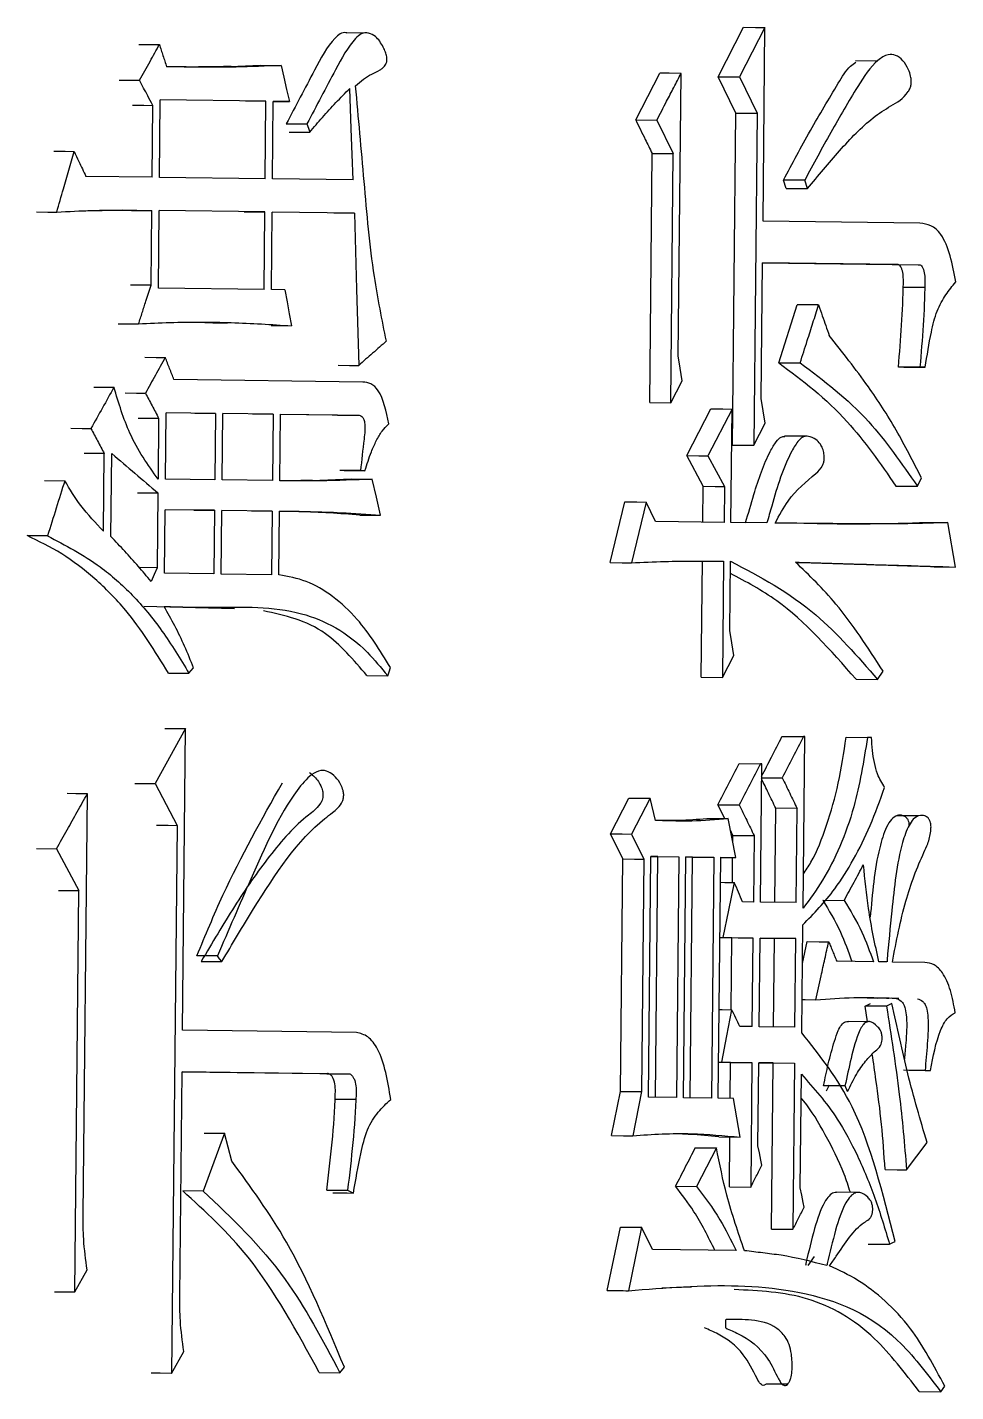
# Model space of a CAD drawing. Header units: millimetres. Extents: x 2448 to 4397, y 790 to 2168.
# Drawn here: x 3211.629 to 3214.896, y 987.79 to 992.589 of the extents above; entities that cross this region are included whole.
import ezdxf

# ---------------------------------------------------------------- set-up
doc = ezdxf.new("R2010")
doc.units = ezdxf.units.MM

msp = doc.modelspace()

# ---------------------------------------------------------------- linework, layer by layer
at = {"color": 7, "linetype": 'Continuous', "lineweight": 25}
for p, q in [((3212.8273, 992.5688), (3212.7542, 992.5694)), ((3214.0609, 992.4149), (3214.1501, 992.589)), ((3214.225, 992.5884), (3214.1356, 992.4143)), ((3214.2182, 991.9069), (3214.225, 992.5884)), ((3212.3431, 992.4515), (3212.4497, 992.4553)), ((3214.62, 992.4699), (3214.544, 992.4706)), ((3211.953, 992.4032), (3212.0244, 992.4026)), ((3213.7702, 992.2629), (3213.8555, 992.4273)), ((3213.9201, 991.4337), (3213.93, 992.4267)), ((3214.1228, 992.2875), (3214.0609, 992.4149)), ((3214.1356, 992.4143), (3214.1977, 992.2869)), ((3212.0685, 992.0613), (3212.071, 992.3144)), ((3212.0949, 992.061), (3212.0976, 992.3335)), ((3212.469, 992.3288), (3212.0976, 992.3335)), ((3212.469, 992.3288), (3212.3968, 992.3294)), ((3212.4663, 992.0562), (3212.469, 992.3288)), ((3212.4922, 992.0559), (3212.4949, 992.3285)), ((3212.552, 992.3277), (3212.4949, 992.3285)), ((3212.4949, 992.3282), (3212.552, 992.3277)), ((3213.7702, 992.2629), (3213.8446, 992.2623)), ((3213.8446, 992.2623), (3213.9026, 992.1447)), ((3214.1112, 991.1193), (3214.1228, 992.2875)), ((3214.1977, 992.2869), (3214.1861, 991.1187)), ((3212.5508, 992.2203), (3212.6234, 992.2197)), ((3213.8195, 991.2692), (3213.8282, 992.1453)), ((3213.8939, 991.2686), (3213.9026, 992.1447)), ((3212.0685, 992.0613), (3211.8358, 992.0643)), ((3212.4663, 992.0562), (3212.0949, 992.061)), ((3212.7764, 992.0522), (3212.4922, 992.0559)), ((3214.2993, 992.0223), (3214.2899, 992.0517)), ((3214.365, 992.0509), (3214.29, 992.0515)), ((3214.2993, 992.0222), (3214.3744, 992.0216)), ((3214.3744, 992.0217), (3214.365, 992.051)), ((3211.9955, 991.9451), (3211.9643, 991.9454)), ((3211.9958, 991.9451), (3212.0674, 991.9445)), ((3212.0648, 991.6816), (3212.0674, 991.9445)), ((3212.091, 991.6716), (3212.0937, 991.9441)), ((3212.4651, 991.9394), (3212.0937, 991.9441)), ((3212.3929, 991.94), (3212.4651, 991.9394)), ((3212.4624, 991.6668), (3212.4651, 991.9394)), ((3212.4884, 991.6665), (3212.4911, 991.9391)), ((3212.7804, 991.9353), (3212.4911, 991.9391)), ((3212.7077, 991.9359), (3212.7804, 991.9353)), ((3214.7705, 991.8996), (3214.2182, 991.9069)), ((3214.212, 991.2839), (3214.2168, 991.7609)), ((3214.2168, 991.7609), (3214.7643, 991.7537)), ((3214.6887, 991.7543), (3214.2168, 991.7605)), ((3214.6891, 991.7543), (3214.7648, 991.7536)), ((3212.0648, 991.6816), (3211.9932, 991.6822)), ((3212.4624, 991.6668), (3212.091, 991.6716)), ((3212.5351, 991.6659), (3212.4884, 991.6665)), ((3214.787, 991.6735), (3214.7114, 991.6742)), ((3214.2739, 991.4093), (3214.3386, 991.6129)), ((3211.9494, 991.5465), (3212.0212, 991.5459)), ((3212.2864, 991.5499), (3212.3332, 991.5483)), ((3212.4874, 991.5396), (3212.5597, 991.539)), ((3214.2739, 991.4092), (3214.3489, 991.4086)), ((3212.8104, 991.341), (3212.1457, 991.3496)), ((3214.7703, 991.3933), (3214.6946, 991.394)), ((3214.7136, 991.3937), (3214.6946, 991.394)), ((3214.7136, 991.3937), (3214.7892, 991.3931)), ((3214.7892, 991.3931), (3214.7703, 991.3933)), ((3211.8631, 991.3236), (3211.9344, 991.323)), ((3213.8939, 991.2686), (3213.934, 991.3459)), ((3213.8195, 991.2692), (3213.8939, 991.2686)), ((3212.0917, 991.2139), (3212.0896, 990.9998)), ((3212.1159, 990.9994), (3212.1182, 991.2331)), ((3212.2913, 991.2309), (3212.1182, 991.2331)), ((3212.2194, 991.2315), (3212.2913, 991.2309)), ((3212.2913, 991.2309), (3212.2889, 990.9972)), ((3212.3151, 990.9969), (3212.3174, 991.2305)), ((3212.4944, 991.2283), (3212.3174, 991.2305)), ((3212.4222, 991.2289), (3212.4944, 991.2283)), ((3212.4944, 991.2283), (3212.4921, 990.9946)), ((3212.518, 990.9943), (3212.5204, 991.2279)), ((3212.5204, 991.2279), (3212.7939, 991.2244)), ((3212.721, 991.225), (3212.5204, 991.2276)), ((3212.721, 991.225), (3212.7939, 991.2244)), ((3213.95, 991.0825), (3214.0347, 991.2469)), ((3214.1094, 991.2463), (3214.0246, 991.0818)), ((3214.1054, 990.8471), (3214.1094, 991.2463)), ((3214.1861, 991.1187), (3214.2257, 991.196)), ((3214.1112, 991.1193), (3214.1861, 991.1187)), ((3214.3698, 991.1506), (3214.2942, 991.1512)), ((3211.9004, 991.0898), (3211.8291, 991.0904)), ((3211.8977, 990.8172), (3211.9004, 991.0898)), ((3211.924, 990.7974), (3211.9268, 991.0895)), ((3214.0076, 990.9746), (3213.95, 991.0825)), ((3214.0246, 991.0818), (3214.0823, 990.974)), ((3212.8022, 991.0296), (3212.7295, 991.0302)), ((3212.8176, 991.0294), (3212.8022, 991.0296)), ((3211.6903, 990.9948), (3211.7614, 990.9942)), ((3212.2889, 990.9972), (3212.1159, 990.9994)), ((3212.4921, 990.9946), (3212.3151, 990.9969)), ((3212.6309, 990.995), (3212.77, 991.0004)), ((3214.0063, 990.8481), (3214.0076, 990.9746)), ((3214.0823, 990.974), (3214.081, 990.8474)), ((3214.6857, 990.9754), (3214.7613, 990.9747)), ((3214.7613, 990.9748), (3214.7759, 991.0038)), ((3212.0891, 990.9511), (3212.0865, 990.6882)), ((3213.6808, 990.7063), (3213.7323, 990.9198)), ((3213.8066, 990.9192), (3213.755, 990.7057)), ((3213.8404, 990.8506), (3213.8066, 990.9192)), ((3212.1126, 990.6684), (3212.1149, 990.8923)), ((3212.2879, 990.8901), (3212.1149, 990.8923)), ((3212.216, 990.8907), (3212.2879, 990.8901)), ((3212.2879, 990.8901), (3212.2857, 990.6662)), ((3212.3118, 990.6659), (3212.314, 990.8898)), ((3212.491, 990.8875), (3212.314, 990.8898)), ((3212.4188, 990.8881), (3212.491, 990.8875)), ((3212.491, 990.8875), (3212.4888, 990.6636)), ((3212.5148, 990.6633), (3212.517, 990.8872)), ((3212.7996, 990.8735), (3212.8724, 990.8729)), ((3214.081, 990.8474), (3213.8404, 990.8506)), ((3214.232, 990.8455), (3214.1054, 990.8471)), ((3214.8958, 990.6906), (3214.869, 990.8468)), ((3212.0865, 990.6882), (3212.0238, 990.6888)), ((3214.0009, 990.3029), (3214.005, 990.7118)), ((3214.0796, 990.7111), (3214.0756, 990.3023)), ((3214.1016, 990.4675), (3214.1041, 990.7108)), ((3214.8199, 990.6913), (3214.8958, 990.6906)), ((3212.2857, 990.6662), (3212.1126, 990.6684)), ((3212.4888, 990.6636), (3212.3118, 990.6659)), ((3212.3582, 990.5437), (3212.0395, 990.5523)), ((3214.0756, 990.3023), (3214.1154, 990.3796)), ((3212.1263, 990.3174), (3212.1984, 990.3168)), ((3212.8247, 990.3087), (3212.8976, 990.3081)), ((3214.0009, 990.3029), (3214.0756, 990.3023)), ((3214.5458, 990.2957), (3214.6213, 990.295)), ((3214.6213, 990.2951), (3214.6407, 990.324)), ((3212.186, 990.1223), (3212.079, 989.9289)), ((3212.1755, 989.0611), (3212.186, 990.1223)), ((3214.285, 990.0947), (3214.3601, 990.0941)), ((3214.3589, 989.4905), (3214.3649, 990.094)), ((3214.3649, 990.094), (3214.3601, 990.0941)), ((3214.5104, 990.0917), (3214.5858, 990.0911)), ((3214.6002, 990.0909), (3214.5858, 990.0911)), ((3214.1341, 989.9993), (3214.209, 989.9987)), ((3214.2138, 989.9986), (3214.209, 989.9987)), ((3214.209, 989.5119), (3214.2138, 989.9986)), ((3212.079, 989.9289), (3212.1564, 989.7819)), ((3211.8261, 988.4133), (3211.8408, 989.893)), ((3213.6812, 989.7521), (3213.7466, 989.8778)), ((3213.8209, 989.8772), (3213.7554, 989.7515)), ((3213.8399, 989.7991), (3213.8209, 989.8772)), ((3214.0835, 989.8056), (3214.0598, 989.8543)), ((3214.2599, 989.5109), (3214.2632, 989.8419)), ((3214.3382, 989.8412), (3214.2632, 989.8419)), ((3214.335, 989.5102), (3214.3382, 989.8412)), ((3214.766, 989.8154), (3214.6898, 989.816)), ((3212.1564, 989.7819), (3212.1373, 987.8543)), ((3214.123, 989.6688), (3214.0951, 989.8055)), ((3214.1122, 989.7465), (3214.1034, 989.7645)), ((3213.7247, 989.6639), (3213.6812, 989.7521)), ((3213.7554, 989.7515), (3213.799, 989.6633)), ((3214.112, 989.7228), (3214.1122, 989.7465)), ((3214.187, 989.7458), (3214.1847, 989.5122)), ((3211.6615, 989.7002), (3211.7325, 989.6997)), ((3211.7325, 989.6997), (3211.8109, 989.5526)), ((3213.8154, 988.8258), (3213.8238, 989.6727)), ((3213.8238, 989.6727), (3213.9223, 989.6714)), ((3213.8478, 989.672), (3213.8238, 989.6724)), ((3213.8394, 988.8254), (3213.8478, 989.672)), ((3213.8478, 989.672), (3213.9223, 989.6714)), ((3213.9223, 989.6714), (3213.9139, 988.8245)), ((3213.9385, 988.8241), (3213.9469, 989.6711)), ((3213.9469, 989.6711), (3214.0449, 989.6698)), ((3213.9702, 989.6704), (3213.9469, 989.6708)), ((3213.9618, 988.8238), (3213.9702, 989.6704)), ((3213.9702, 989.6704), (3214.0449, 989.6698)), ((3214.0449, 989.6698), (3214.0365, 988.8229)), ((3214.0609, 988.8225), (3214.0693, 989.6695)), ((3214.0693, 989.6695), (3214.123, 989.6688)), ((3214.0693, 989.6692), (3214.123, 989.6688)), ((3214.1106, 989.5813), (3214.1114, 989.6689)), ((3213.7166, 988.8462), (3213.7247, 989.6639)), ((3213.799, 989.6633), (3213.7909, 988.8455)), ((3211.7969, 988.141), (3211.8109, 989.5526)), ((3214.1847, 989.5122), (3214.1458, 989.5127)), ((3214.335, 989.5102), (3214.209, 989.5119)), ((3214.4282, 989.5184), (3214.5035, 989.5177)), ((3214.3546, 989.0524), (3214.3583, 989.432)), ((3214.0665, 989.3871), (3214.0763, 989.387)), ((3214.1086, 989.3863), (3214.0665, 989.3868)), ((3214.0763, 989.387), (3214.1835, 989.3856)), ((3214.1061, 989.1335), (3214.1086, 989.3863)), ((3214.1835, 989.3856), (3214.1086, 989.3863)), ((3214.1804, 989.0741), (3214.1835, 989.3856)), ((3214.2047, 989.0738), (3214.2078, 989.3853)), ((3214.2078, 989.3853), (3214.3337, 989.3837)), ((3214.2587, 989.3843), (3214.2078, 989.385)), ((3214.2556, 989.0728), (3214.2587, 989.3843)), ((3214.3337, 989.3837), (3214.2587, 989.3843)), ((3214.3306, 989.0721), (3214.3337, 989.3837)), ((3214.357, 989.2962), (3214.3741, 989.373)), ((3212.2984, 989.3225), (3212.2262, 989.3231)), ((3212.2416, 989.3034), (3212.3139, 989.3028)), ((3214.6067, 989.3022), (3214.4774, 989.3039)), ((3214.6544, 989.3015), (3214.6258, 989.3019)), ((3214.7874, 989.2998), (3214.6736, 989.3013)), ((3214.5773, 989.1464), (3214.5965, 989.1559)), ((3214.5857, 989.0914), (3214.5773, 989.1464)), ((3214.6528, 989.1458), (3214.5773, 989.1464)), ((3214.5849, 989.1755), (3214.6202, 989.1746)), ((3214.6201, 989.1749), (3214.6775, 989.1744)), ((3214.672, 989.1553), (3214.6528, 989.1458)), ((3214.5946, 989.0914), (3214.5186, 989.092)), ((3212.7877, 989.0533), (3212.1755, 989.0611)), ((3214.1804, 989.0741), (3214.1366, 989.0747)), ((3214.3306, 989.0721), (3214.2047, 989.0738)), ((3214.0622, 988.9491), (3214.0719, 988.949)), ((3214.1043, 988.9482), (3214.0622, 988.9488)), ((3214.0719, 988.949), (3214.1791, 988.9476)), ((3214.103, 988.822), (3214.1043, 988.9482)), ((3214.1043, 988.9482), (3214.1791, 988.9476)), ((3214.1791, 988.9476), (3214.1748, 988.5095)), ((3214.2005, 988.6552), (3214.2034, 988.9472)), ((3214.2034, 988.9472), (3214.3294, 988.9456)), ((3212.1662, 988.1266), (3212.174, 988.9151)), ((3212.174, 988.9151), (3212.7555, 988.9077)), ((3212.6826, 988.9083), (3212.174, 988.9148)), ((3212.6832, 988.9083), (3212.7561, 988.9077)), ((3214.2543, 988.9462), (3214.2034, 988.9469)), ((3214.2485, 988.3621), (3214.2543, 988.9462)), ((3214.2543, 988.9462), (3214.3294, 988.9456)), ((3214.3294, 988.9456), (3214.3236, 988.3615)), ((3214.3492, 988.5072), (3214.3531, 988.9063)), ((3214.7884, 988.9201), (3214.7127, 988.9207)), ((3214.7316, 988.9204), (3214.8073, 988.9198)), ((3214.7884, 988.9201), (3214.8073, 988.9198)), ((3214.5066, 988.8654), (3214.4313, 988.866)), ((3214.4515, 988.8686), (3214.4407, 988.8465)), ((3214.516, 988.8458), (3214.5067, 988.8654)), ((3212.7845, 988.8174), (3212.712, 988.818)), ((3213.6855, 988.6908), (3213.7166, 988.8462)), ((3213.7166, 988.8462), (3213.7909, 988.8455)), ((3213.7909, 988.8455), (3213.7597, 988.6902)), ((3213.9139, 988.8245), (3213.8154, 988.8258)), ((3214.0365, 988.8229), (3213.9385, 988.8241)), ((3214.1146, 988.8218), (3214.0609, 988.8225)), ((3214.1376, 988.6852), (3214.1146, 988.8218)), ((3212.3236, 988.699), (3212.2484, 988.4955)), ((3212.3487, 988.6013), (3212.3236, 988.699)), ((3214.0628, 988.6859), (3214.1376, 988.6852)), ((3214.0999, 988.5101), (3214.1017, 988.6855)), ((3214.7233, 988.5704), (3214.7953, 988.6668)), ((3214.0543, 988.6474), (3213.9844, 988.512)), ((3212.2484, 988.4954), (3212.1766, 988.496)), ((3212.7566, 988.4987), (3212.777, 988.4887)), ((3213.9098, 988.5126), (3213.9844, 988.512)), ((3214.0999, 988.5101), (3214.1748, 988.5095)), ((3214.5529, 988.491), (3214.4769, 988.4916)), ((3213.6702, 988.1458), (3213.7168, 988.3691)), ((3213.7911, 988.3685), (3213.7444, 988.1452)), ((3213.8298, 988.2901), (3213.7911, 988.3685)), ((3214.2485, 988.3621), (3214.3236, 988.3615)), ((3214.1239, 988.2862), (3213.8298, 988.2901)), ((3214.5881, 988.309), (3214.6636, 988.3083)), ((3214.3771, 988.2339), (3214.3994, 988.2653)), ((3211.7969, 988.141), (3211.8401, 988.2184)), ((3211.7257, 988.1416), (3211.7969, 988.141)), ((3213.9667, 988.158), (3213.862, 988.1537)), ((3214.0871, 988.014), (3214.0874, 988.0433)), ((3214.1306, 988.0444), (3214.1301, 988.0444)), ((3212.1373, 987.8543), (3212.18, 987.9317)), ((3212.6568, 987.8571), (3212.7296, 987.8564)), ((3212.7296, 987.8565), (3212.7452, 987.8757)), ((3214.2306, 987.818), (3214.3062, 987.8174)), ((3214.8434, 987.7899), (3214.8577, 987.8092)), ((3214.7676, 987.7906), (3214.8434, 987.7899))]:
    msp.add_line(p, q, dxfattribs=at)
at = {"color": 7, "linetype": 'Continuous', "lineweight": 25, "flags": 128}
for points in [[(3214.1501, 992.589), (3214.192, 992.5886), (3214.225, 992.5884)], [(3212.0223, 992.5289), (3212.0626, 992.5286), (3212.0942, 992.5283)], [(3212.4497, 992.4553), (3212.4903, 992.4549), (3212.5222, 992.4547)], [(3212.5222, 992.4547), (3212.532, 992.413), (3212.542, 992.3704), (3212.552, 992.3277)], [(3213.93, 992.4267), (3213.8883, 992.4271), (3213.8555, 992.4273)], [(3214.0609, 992.4149), (3214.1027, 992.4146), (3214.1356, 992.4143)], [(3212.7764, 992.0522), (3212.773, 992.142), (3212.7696, 992.2317), (3212.7641, 992.3737)], [(3211.9992, 992.315), (3212.0394, 992.3147), (3212.071, 992.3144)], [(3214.1228, 992.2875), (3214.1647, 992.2872), (3214.1977, 992.2869)], [(3212.5409, 992.2496), (3212.5682, 992.2494), (3212.5908, 992.2492), (3212.6133, 992.249)], [(3212.6133, 992.249), (3212.6184, 992.2344), (3212.6234, 992.2197)], [(3211.723, 992.153), (3211.7627, 992.1527), (3211.7941, 992.1524)], [(3213.8282, 992.1453), (3213.8698, 992.145), (3213.9026, 992.1447)], [(3211.662, 991.9396), (3211.702, 991.9393), (3211.7334, 991.939)], [(3212.7804, 991.9353), (3212.788, 991.6675), (3212.7956, 991.3996)], [(3212.5351, 991.6659), (3212.5434, 991.6232), (3212.5515, 991.5811), (3212.5597, 991.539)], [(3214.4137, 991.6122), (3214.3716, 991.6126), (3214.3386, 991.6129)], [(3212.0433, 991.4284), (3212.0833, 991.4281), (3212.1149, 991.4278)], [(3212.7229, 991.4002), (3212.7635, 991.3999), (3212.7956, 991.3996)], [(3213.934, 991.3459), (3213.9271, 991.3898), (3213.9201, 991.4337)], [(3211.9737, 991.3028), (3212.0136, 991.3024), (3212.0452, 991.3022)], [(3214.2257, 991.196), (3214.2189, 991.24), (3214.212, 991.2839)], [(3212.0202, 991.2145), (3212.0601, 991.2142), (3212.0917, 991.2139)], [(3214.0347, 991.2469), (3214.0765, 991.2465), (3214.1094, 991.2463)], [(3211.7823, 991.1786), (3211.822, 991.1783), (3211.8535, 991.178)], [(3213.95, 991.0825), (3213.9918, 991.0821), (3214.0246, 991.0818)], [(3212.7448, 991.03), (3212.7649, 991.0298), (3212.7851, 991.0296), (3212.8176, 991.0294)], [(3212.77, 991.0004), (3212.8108, 991.0001), (3212.8429, 990.9998)], [(3212.8724, 990.8729), (3212.8577, 990.9364), (3212.8429, 990.9998)], [(3214.0076, 990.9746), (3214.0494, 990.9743), (3214.0823, 990.974)], [(3212.0175, 990.9517), (3212.0575, 990.9514), (3212.0891, 990.9511)], [(3213.7323, 990.9198), (3213.7739, 990.9195), (3213.8066, 990.9192)], [(3214.7932, 990.8474), (3214.8356, 990.8471), (3214.869, 990.8468)], [(3212.0865, 990.6882), (3212.0757, 990.664), (3212.065, 990.6398)], [(3213.6808, 990.7063), (3213.7223, 990.7059), (3213.755, 990.7057)], [(3214.1154, 990.3796), (3214.1085, 990.4235), (3214.1016, 990.4675)], [(3212.1984, 990.3168), (3212.2064, 990.3265), (3212.2143, 990.3361)], [(3212.8976, 990.3081), (3212.9028, 990.3224), (3212.908, 990.3369)], [(3212.1139, 990.1229), (3212.1543, 990.1225), (3212.186, 990.1223)], [(3212.0074, 989.9295), (3212.0473, 989.9292), (3212.079, 989.9289)], [(3214.2134, 989.9496), (3214.2531, 989.9493), (3214.2861, 989.949)], [(3211.8408, 989.893), (3211.8007, 989.8933), (3211.7696, 989.8936)], [(3213.7466, 989.8778), (3213.7882, 989.8775), (3213.8209, 989.8772)], [(3214.0598, 989.8543), (3214.1017, 989.8539), (3214.1346, 989.8536)], [(3212.0847, 989.7825), (3212.1247, 989.7821), (3212.1564, 989.7819)], [(3214.0204, 989.8061), (3214.0622, 989.8057), (3214.0951, 989.8055)], [(3213.6812, 989.7521), (3213.7228, 989.7518), (3213.7554, 989.7515)], [(3214.1122, 989.7465), (3214.1541, 989.7461), (3214.187, 989.7458)], [(3213.7247, 989.6639), (3213.7664, 989.6636), (3213.799, 989.6633)], [(3214.0684, 989.5817), (3214.0844, 989.5815), (3214.1172, 989.5812)], [(3214.1172, 989.5812), (3214.0968, 989.4841), (3214.0763, 989.387)], [(3211.7397, 989.5532), (3211.7794, 989.5529), (3211.8109, 989.5526)], [(3214.3741, 989.373), (3214.4162, 989.3727), (3214.4493, 989.3724)], [(3212.3139, 989.3028), (3212.3062, 989.3126), (3212.2984, 989.3225)], [(3214.3557, 989.1689), (3214.3664, 989.1689), (3214.4039, 989.1685)], [(3214.064, 989.1339), (3214.075, 989.1338), (3214.1079, 989.1335)], [(3214.1079, 989.1335), (3214.0899, 989.0412), (3214.0719, 988.949)], [(3212.2516, 988.6996), (3212.2918, 988.6993), (3212.3236, 988.699)], [(3213.6855, 988.6908), (3213.7271, 988.6904), (3213.7597, 988.6902)], [(3213.9796, 988.648), (3214.017, 988.6477), (3214.0543, 988.6474)], [(3214.2144, 988.5869), (3214.2109, 988.6039), (3214.2057, 988.6296), (3214.2005, 988.6552)], [(3214.6476, 988.5711), (3214.69, 988.5707), (3214.7233, 988.5704)], [(3212.6839, 988.4993), (3212.7131, 988.4991), (3212.7348, 988.4989), (3212.7566, 988.4987)], [(3212.7043, 988.4893), (3212.7335, 988.4891), (3212.7553, 988.4889), (3212.777, 988.4887)], [(3214.363, 988.4389), (3214.3595, 988.4559), (3214.3543, 988.4816), (3214.3492, 988.5072)], [(3213.7168, 988.3691), (3213.7584, 988.3687), (3213.7911, 988.3685)], [(3212.1373, 987.8543), (3212.0969, 987.8547), (3212.0656, 987.8549)]]:
    msp.add_lwpolyline(points, dxfattribs=at)
at = {"color": 7, "linetype": 'Continuous', "lineweight": 25}
for points, knots in [([(3212.7539, 992.5684), (3212.7528, 992.5689), (3212.7451, 992.5722), (3212.7298, 992.5669), (3212.689, 992.5303), (3212.628, 992.4157), (3212.5736, 992.3121), (3212.5407, 992.2496)], [0, 0, 0, 0, 0.011441, 0.082409, 0.153355, 0.488949, 1, 1, 1, 1]), ([(3212.7848, 992.3832), (3212.8032, 992.3988), (3212.8309, 992.4223), (3212.8646, 992.4343), (3212.8814, 992.4464), (3212.8898, 992.4556), (3212.8943, 992.4669), (3212.8955, 992.476), (3212.8942, 992.4882), (3212.8896, 992.503), (3212.8776, 992.5289), (3212.8585, 992.557), (3212.8305, 992.5705), (3212.8053, 992.5691), (3212.7624, 992.5298), (3212.7012, 992.4164), (3212.6467, 992.3125), (3212.6133, 992.249)], [0, 0, 0, 0, 0.120566, 0.180865, 0.201768, 0.228137, 0.238133, 0.248208, 0.2593, 0.280524, 0.305685, 0.374652, 0.425134, 0.475691, 0.518986, 0.706241, 1, 1, 1, 1]), ([(3212.0244, 992.4026), (3212.0306, 992.4137), (3212.0429, 992.4359), (3212.0662, 992.4778), (3212.0833, 992.5086), (3212.0942, 992.5283)], [0, 0, 0, 0, 0.264385, 0.528769, 1, 1, 1, 1]), ([(3212.0942, 992.5283), (3212.0964, 992.5218), (3212.1006, 992.5088), (3212.107, 992.4892), (3212.1134, 992.4696), (3212.1177, 992.4566), (3212.1198, 992.4501)], [0, 0, 0, 0, 0.25, 0.5, 0.75, 1, 1, 1, 1]), ([(3212.5222, 992.4547), (3212.4695, 992.4524), (3212.3765, 992.4483), (3212.2423, 992.4481), (3212.1606, 992.4494), (3212.1198, 992.4501)], [0, 0, 0, 0, 0.394353, 0.697151, 1, 1, 1, 1]), ([(3212.3466, 992.4511), (3212.3466, 992.4511), (3212.3423, 992.451), (3212.2434, 992.4489), (3212.1827, 992.4494), (3212.1526, 992.4496), (3212.1422, 992.4497), (3212.141, 992.4497), (3212.1406, 992.4497)], [0, 0, 0, 0, 0.00684, 0.514071, 0.767022, 0.916098, 0.966157, 1, 1, 1, 1]), ([(3214.29, 992.0516), (3214.3213, 992.1102), (3214.3841, 992.2275), (3214.4629, 992.3584), (3214.5152, 992.4457), (3214.5385, 992.4621), (3214.545, 992.4666)], [0, 0, 0, 0, 0.390829, 0.781709, 0.938798, 1, 1, 1, 1]), ([(3214.3744, 992.0216), (3214.4118, 992.0665), (3214.4866, 992.1564), (3214.5844, 992.2587), (3214.6675, 992.3135), (3214.7154, 992.3381), (3214.7357, 992.3742), (3214.7395, 992.3875), (3214.7402, 992.4018), (3214.7375, 992.4204), (3214.7283, 992.4463), (3214.7107, 992.4739), (3214.6857, 992.4931), (3214.6546, 992.4944), (3214.6059, 992.4654), (3214.5398, 992.3643), (3214.4563, 992.2202), (3214.3955, 992.1074), (3214.365, 992.0509)], [0, 0, 0, 0, 0.14631, 0.292689, 0.365976, 0.439449, 0.450511, 0.458153, 0.465835, 0.475747, 0.492317, 0.521336, 0.551697, 0.580551, 0.622332, 0.717321, 0.858521, 1, 1, 1, 1]), ([(3212.071, 992.3144), (3212.0651, 992.3256), (3212.0544, 992.346), (3212.0389, 992.3754), (3212.0293, 992.3935), (3212.0244, 992.4026)], [0, 0, 0, 0, 0.381894, 0.690947, 1, 1, 1, 1]), ([(3213.8446, 992.2623), (3213.8561, 992.2845), (3213.8761, 992.3229), (3213.9046, 992.3777), (3213.9215, 992.4104), (3213.93, 992.4267)], [0, 0, 0, 0, 0.404353, 0.702176, 1, 1, 1, 1]), ([(3212.6234, 992.2197), (3212.6381, 992.2374), (3212.6683, 992.2736), (3212.7154, 992.3244), (3212.7479, 992.3573), (3212.7641, 992.3737)], [0, 0, 0, 0, 0.321922, 0.660784, 1, 1, 1, 1]), ([(3212.893, 991.4853), (3212.8778, 991.5604), (3212.8409, 991.7427), (3212.8151, 992.0471), (3212.7949, 992.2711), (3212.7848, 992.3831)], [0, 0, 0, 0, 0.259531, 0.629544, 1, 1, 1, 1]), ([(3213.7702, 992.2629), (3213.7758, 992.2516), (3213.787, 992.2289), (3213.8063, 992.1897), (3213.82, 992.1618), (3213.8282, 992.1453)], [0, 0, 0, 0, 0.289464, 0.578928, 1, 1, 1, 1]), ([(3211.7334, 991.939), (3211.7412, 991.9663), (3211.7552, 992.0155), (3211.7754, 992.0866), (3211.7879, 992.1305), (3211.7941, 992.1524)], [0, 0, 0, 0, 0.383246, 0.691623, 1, 1, 1, 1]), ([(3211.7941, 992.1524), (3211.7997, 992.1406), (3211.8094, 992.12), (3211.8233, 992.0907), (3211.8316, 992.0731), (3211.8358, 992.0643)], [0, 0, 0, 0, 0.401179, 0.700589, 1, 1, 1, 1]), ([(3211.7334, 991.939), (3211.7749, 991.9413), (3211.8515, 991.9456), (3211.9628, 991.9461), (3212.0325, 991.945), (3212.0674, 991.9445)], [0, 0, 0, 0, 0.370547, 0.685238, 1, 1, 1, 1]), ([(3211.8231, 991.9436), (3211.8546, 991.9444), (3211.9026, 991.9455), (3211.9524, 991.9455), (3211.9822, 991.9453), (3211.9808, 991.9453), (3211.9805, 991.9453)], [0, 0, 0, 0, 0.562986, 0.856055, 0.974999, 1, 1, 1, 1]), ([(3214.8963, 991.6935), (3214.8904, 991.7246), (3214.8789, 991.7858), (3214.8501, 991.8609), (3214.8095, 991.8955), (3214.7835, 991.8982), (3214.7705, 991.8996)], [0, 0, 0, 0, 0.2925701, 0.5759497, 0.7894255, 1, 1, 1, 1]), ([(3214.6946, 991.394), (3214.7028, 991.4921), (3214.7116, 991.5985), (3214.7123, 991.7145), (3214.7086, 991.7343), (3214.7032, 991.7469), (3214.6984, 991.7528), (3214.6933, 991.7552), (3214.6903, 991.7545), (3214.6887, 991.7541)], [0, 0, 0, 0, 0.768224, 0.833025, 0.895884, 0.926839, 0.956648, 0.977486, 1, 1, 1, 1]), ([(3214.7643, 991.7535), (3214.7659, 991.7539), (3214.769, 991.7546), (3214.774, 991.7522), (3214.7788, 991.7463), (3214.7842, 991.7337), (3214.7879, 991.7139), (3214.7873, 991.5979), (3214.7784, 991.4915), (3214.7703, 991.3933)], [0, 0, 0, 0, 0.022542, 0.043406, 0.07324, 0.104209, 0.167072, 0.231865, 1, 1, 1, 1]), ([(3214.7892, 991.3931), (3214.7956, 991.4346), (3214.806, 991.5026), (3214.8284, 991.5927), (3214.8608, 991.6491), (3214.8845, 991.6788), (3214.8963, 991.6935)], [0, 0, 0, 0, 0.349144, 0.571755, 0.787718, 1, 1, 1, 1]), ([(3212.0212, 991.5459), (3212.0255, 991.5592), (3212.034, 991.5857), (3212.0485, 991.631), (3212.0588, 991.663), (3212.0648, 991.6816)], [0, 0, 0, 0, 0.293659, 0.587317, 1, 1, 1, 1]), ([(3214.349, 991.4086), (3214.3573, 991.4347), (3214.3722, 991.4817), (3214.3938, 991.5496), (3214.4071, 991.5914), (3214.4137, 991.6122)], [0, 0, 0, 0, 0.384604, 0.692302, 1, 1, 1, 1]), ([(3214.4137, 991.6122), (3214.4181, 991.5996), (3214.4266, 991.5754), (3214.439, 991.5395), (3214.4471, 991.5163), (3214.4512, 991.5046)], [0, 0, 0, 0, 0.351678, 0.67584, 1, 1, 1, 1]), ([(3212.0212, 991.5459), (3212.0581, 991.5476), (3212.167, 991.5529), (3212.347, 991.5524), (3212.4888, 991.5434), (3212.5597, 991.539)], [0, 0, 0, 0, 0.203878, 0.601711, 1, 1, 1, 1]), ([(3212.2537, 991.5504), (3212.2642, 991.5503), (3212.277, 991.5502), (3212.285, 991.5499), (3212.2864, 991.5499)], [0, 0, 0, 0, 0.8157104, 1, 1, 1, 1]), ([(3214.7759, 991.0038), (3214.7467, 991.061), (3214.6885, 991.1755), (3214.5796, 991.3426), (3214.4977, 991.446), (3214.4512, 991.5046)], [0, 0, 0, 0, 0.3018095, 0.6037185, 1, 1, 1, 1]), ([(3212.8934, 991.4856), (3212.8772, 991.4713), (3212.8446, 991.4426), (3212.8119, 991.414), (3212.7956, 991.3996)], [0, 0, 0, 0, 0.5, 1, 1, 1, 1]), ([(3212.1149, 991.4278), (3212.1033, 991.4069), (3212.0801, 991.365), (3212.0568, 991.3231), (3212.0452, 991.3022)], [0, 0, 0, 0, 0.500001, 1, 1, 1, 1]), ([(3212.1457, 991.3496), (3212.1405, 991.3626), (3212.1303, 991.3887), (3212.12, 991.4148), (3212.1149, 991.4278)], [0, 0, 0, 0, 0.5000033, 1, 1, 1, 1]), ([(3214.2739, 991.4092), (3214.3567, 991.347), (3214.5055, 991.2351), (3214.6303, 991.0552), (3214.6857, 990.9754)], [0, 0, 0, 0, 0.5560621, 1, 1, 1, 1]), ([(3214.349, 991.4086), (3214.4318, 991.3464), (3214.5809, 991.2345), (3214.7059, 991.0546), (3214.7613, 990.9747)], [0, 0, 0, 0, 0.556115, 1, 1, 1, 1]), ([(3211.9344, 991.323), (3211.921, 991.2989), (3211.894, 991.2505), (3211.867, 991.2022), (3211.8535, 991.178)], [0, 0, 0, 0, 0.499872, 1, 1, 1, 1]), ([(3212.0896, 990.9998), (3212.0538, 991.0502), (3211.9891, 991.1412), (3211.9513, 991.267), (3211.9344, 991.323)], [0, 0, 0, 0, 0.554459, 1, 1, 1, 1]), ([(3212.0452, 991.3022), (3212.053, 991.2875), (3212.0685, 991.2581), (3212.084, 991.2286), (3212.0917, 991.2139)], [0, 0, 0, 0, 0.500001, 1, 1, 1, 1]), ([(3212.9012, 991.1938), (3212.8924, 991.2379), (3212.8804, 991.2983), (3212.8394, 991.3386), (3212.82, 991.3402), (3212.8104, 991.341)], [0, 0, 0, 0, 0.575751, 0.789516, 1, 1, 1, 1]), ([(3212.7939, 991.2244), (3212.7983, 991.2241), (3212.8055, 991.2236), (3212.8132, 991.2123), (3212.8202, 991.1854), (3212.8115, 991.1215), (3212.8059, 991.0661), (3212.8022, 991.0296)], [0, 0, 0, 0, 0.099533, 0.160951, 0.225489, 0.489971, 1, 1, 1, 1]), ([(3211.8535, 991.178), (3211.8613, 991.1633), (3211.877, 991.1339), (3211.8926, 991.1045), (3211.9004, 991.0898)], [0, 0, 0, 0, 0.500001, 1, 1, 1, 1]), ([(3212.8176, 991.0294), (3212.8247, 991.0519), (3212.8364, 991.0889), (3212.857, 991.1352), (3212.877, 991.1699), (3212.8932, 991.1859), (3212.9012, 991.1938)], [0, 0, 0, 0, 0.346842, 0.568443, 0.786513, 1, 1, 1, 1]), ([(3214.1571, 990.8461), (3214.1665, 990.8793), (3214.1915, 990.967), (3214.2254, 991.0679), (3214.262, 991.1295), (3214.2798, 991.1484), (3214.2904, 991.1496), (3214.2944, 991.1501)], [0, 0, 0, 0, 0.2773853, 0.7321452, 0.8580186, 0.9468863, 1, 1, 1, 1]), ([(3214.2611, 990.8451), (3214.2757, 990.8723), (3214.3165, 990.9483), (3214.3788, 990.9966), (3214.4235, 991.0373), (3214.4322, 991.0585), (3214.4341, 991.0729), (3214.433, 991.09), (3214.4284, 991.1082), (3214.4188, 991.1267), (3214.4015, 991.1418), (3214.3813, 991.1514), (3214.3603, 991.1504), (3214.3394, 991.1329), (3214.2951, 991.0596), (3214.2622, 990.9538), (3214.2375, 990.8653), (3214.232, 990.8455)], [0, 0, 0, 0, 0.11797, 0.329969, 0.38281, 0.396985, 0.411264, 0.428315, 0.450653, 0.473198, 0.507718, 0.559422, 0.592518, 0.625614, 0.688035, 0.930111, 1, 1, 1, 1]), ([(3211.9268, 991.0895), (3211.954, 991.0664), (3212.0082, 991.0203), (3212.0621, 990.9742), (3212.0891, 990.9511)], [0, 0, 0, 0, 0.5, 1, 1, 1, 1]), ([(3211.7613, 990.9942), (3211.7513, 990.9619), (3211.7311, 990.8972), (3211.7109, 990.8326), (3211.7008, 990.8003)], [0, 0, 0, 0, 0.500056, 1, 1, 1, 1]), ([(3211.8977, 990.8172), (3211.8701, 990.8455), (3211.8207, 990.8963), (3211.7796, 990.9642), (3211.7614, 990.9942)], [0, 0, 0, 0, 0.5574771, 1, 1, 1, 1]), ([(3212.8429, 990.9998), (3212.7824, 990.997), (3212.6981, 990.9931), (3212.5896, 990.9935), (3212.5419, 990.994), (3212.518, 990.9943)], [0, 0, 0, 0, 0.56163, 0.78081, 1, 1, 1, 1]), ([(3212.6325, 990.995), (3212.6115, 990.9946), (3212.5804, 990.9941), (3212.5383, 990.9942), (3212.5226, 990.9943), (3212.518, 990.9943)], [0, 0, 0, 0, 0.594341, 0.883243, 1, 1, 1, 1]), ([(3212.517, 990.8872), (3212.5532, 990.8868), (3212.6256, 990.8859), (3212.7442, 990.882), (3212.8262, 990.8762), (3212.8724, 990.8729)], [0, 0, 0, 0, 0.303917, 0.607842, 1, 1, 1, 1]), ([(3212.7994, 990.8735), (3212.764, 990.8761), (3212.6931, 990.8813), (3212.5989, 990.8854), (3212.54, 990.8862), (3212.517, 990.8865)], [0, 0, 0, 0, 0.378252, 0.75652, 1, 1, 1, 1]), ([(3214.869, 990.8468), (3214.8007, 990.8447), (3214.6663, 990.8407), (3214.4637, 990.8433), (3214.3286, 990.8445), (3214.2611, 990.8451)], [0, 0, 0, 0, 0.340363, 0.670173, 1, 1, 1, 1]), ([(3214.4093, 990.8437), (3214.4713, 990.843), (3214.6001, 990.8415), (3214.7272, 990.8454), (3214.7932, 990.8474)], [0, 0, 0, 0, 0.4812, 1, 1, 1, 1]), ([(3212.1263, 990.3174), (3212.0782, 990.3951), (3211.9994, 990.5223), (3211.868, 990.652), (3211.7521, 990.7417), (3211.6702, 990.7812), (3211.6295, 990.8009)], [0, 0, 0, 0, 0.34568, 0.565765, 0.783767, 1, 1, 1, 1]), ([(3211.7008, 990.8003), (3211.6949, 990.8003), (3211.683, 990.8004), (3211.6651, 990.8006), (3211.6473, 990.8007), (3211.6354, 990.8008), (3211.6295, 990.8009)], [0, 0, 0, 0, 0.25, 0.5, 0.75, 1, 1, 1, 1]), ([(3211.7008, 990.8003), (3211.7636, 990.7674), (3211.8674, 990.7131), (3212.0011, 990.595), (3212.1062, 990.4689), (3212.1675, 990.3677), (3212.1984, 990.3168)], [0, 0, 0, 0, 0.334718, 0.553729, 0.775427, 1, 1, 1, 1]), ([(3212.065, 990.6398), (3212.0501, 990.6577), (3212.0198, 990.6942), (3211.9727, 990.7465), (3211.9402, 990.7804), (3211.924, 990.7974)], [0, 0, 0, 0, 0.3237067, 0.6617383, 1, 1, 1, 1]), ([(3213.755, 990.7057), (3213.7943, 990.7074), (3213.8683, 990.7106), (3213.9765, 990.7119), (3214.0453, 990.7114), (3214.0796, 990.7111)], [0, 0, 0, 0, 0.361215, 0.680591, 1, 1, 1, 1]), ([(3214.1041, 990.7108), (3214.2067, 990.6567), (3214.3911, 990.5597), (3214.5506, 990.3763), (3214.6213, 990.295)], [0, 0, 0, 0, 0.556709, 1, 1, 1, 1]), ([(3214.3323, 990.7078), (3214.4007, 990.7057), (3214.5297, 990.7017), (3214.7174, 990.6961), (3214.8363, 990.6924), (3214.8958, 990.6906)], [0, 0, 0, 0, 0.360426, 0.680209, 1, 1, 1, 1]), ([(3214.6407, 990.324), (3214.5871, 990.407), (3214.492, 990.5543), (3214.3809, 990.6611), (3214.3323, 990.7078)], [0, 0, 0, 0, 0.563152, 1, 1, 1, 1]), ([(3214.8199, 990.6913), (3214.8117, 990.6915), (3214.7951, 990.6921), (3214.7744, 990.6927), (3214.7578, 990.6932), (3214.7412, 990.6937), (3214.7246, 990.6942), (3214.7038, 990.6949), (3214.6872, 990.6954), (3214.6705, 990.6959), (3214.6538, 990.6965), (3214.6372, 990.697), (3214.6163, 990.6976), (3214.5996, 990.6981), (3214.5829, 990.6987), (3214.5661, 990.6992), (3214.5494, 990.6997), (3214.5285, 990.7003), (3214.5117, 990.7008), (3214.4949, 990.7013), (3214.4781, 990.7019), (3214.4613, 990.7024), (3214.4403, 990.703), (3214.4234, 990.7035), (3214.4024, 990.7041), (3214.3813, 990.7048), (3214.3623, 990.7053), (3214.3496, 990.7057), (3214.3423, 990.7059), (3214.337, 990.7061), (3214.3339, 990.7062)], [0, 0, 0, 0, 0.051625, 0.103249, 0.129062, 0.154874, 0.206499, 0.232311, 0.283936, 0.309748, 0.33556, 0.387185, 0.412997, 0.464622, 0.490434, 0.516247, 0.567871, 0.593684, 0.645308, 0.671121, 0.696933, 0.748558, 0.77437, 0.825995, 0.851807, 0.903432, 0.955057, 0.967963, 0.980869, 1, 1, 1, 1]), ([(3212.908, 990.3369), (3212.8704, 990.3973), (3212.8088, 990.496), (3212.7052, 990.5903), (3212.6122, 990.6456), (3212.5472, 990.6574), (3212.5148, 990.6633)], [0, 0, 0, 0, 0.3463891, 0.5665972, 0.7841098, 1, 1, 1, 1]), ([(3214.5458, 990.2957), (3214.4557, 990.398), (3214.3174, 990.5549), (3214.1588, 990.6385), (3214.1036, 990.6676)], [0, 0, 0, 0, 0.652024, 1, 1, 1, 1]), ([(3212.1115, 990.5517), (3212.1694, 990.5503), (3212.3315, 990.5466), (3212.5756, 990.5578), (3212.7847, 990.4461), (3212.8742, 990.3367), (3212.8976, 990.3081)], [0, 0, 0, 0, 0.210438, 0.589113, 0.892342, 1, 1, 1, 1]), ([(3212.2143, 990.3361), (3212.2042, 990.3616), (3212.1838, 990.4125), (3212.149, 990.4841), (3212.124, 990.5291), (3212.1115, 990.5516)], [0, 0, 0, 0, 0.332831, 0.665774, 1, 1, 1, 1]), ([(3212.8246, 990.3087), (3212.7774, 990.364), (3212.6689, 990.4914), (3212.5358, 990.52), (3212.4606, 990.5362)], [0, 0, 0, 0, 0.4340888, 1, 1, 1, 1]), ([(3214.2134, 989.9541), (3214.225, 989.9768), (3214.2489, 990.0237), (3214.2727, 990.0705), (3214.285, 990.0947)], [0, 0, 0, 0, 0.484093, 1, 1, 1, 1]), ([(3214.3601, 990.0941), (3214.3478, 990.0699), (3214.3231, 990.0215), (3214.2984, 989.9732), (3214.2861, 989.949)], [0, 0, 0, 0, 0.500002, 1, 1, 1, 1]), ([(3214.5858, 990.0911), (3214.5723, 990.0077), (3214.5501, 989.8713), (3214.4907, 989.7062), (3214.4303, 989.5856), (3214.3826, 989.522), (3214.3589, 989.4905)], [0, 0, 0, 0, 0.347958, 0.569157, 0.786375, 1, 1, 1, 1]), ([(3214.3601, 989.6103), (3214.3693, 989.6239), (3214.4018, 989.672), (3214.4434, 989.7819), (3214.4864, 989.9291), (3214.5024, 990.0373), (3214.5104, 990.0917)], [0, 0, 0, 0, 0.114229, 0.4046, 0.700291, 1, 1, 1, 1]), ([(3214.6462, 989.9151), (3214.6371, 989.9301), (3214.6221, 989.9551), (3214.6096, 990.0024), (3214.6024, 990.0455), (3214.6009, 990.0757), (3214.6002, 990.0909)], [0, 0, 0, 0, 0.33013, 0.550459, 0.77425, 1, 1, 1, 1]), ([(3212.6219, 989.9679), (3212.632, 989.9601), (3212.647, 989.9484), (3212.6617, 989.9236), (3212.6681, 989.9061), (3212.6702, 989.8914), (3212.6696, 989.8798), (3212.6661, 989.8675), (3212.651, 989.8417), (3212.5825, 989.7941), (3212.4802, 989.6777), (3212.3567, 989.4987), (3212.2801, 989.3687), (3212.2417, 989.3034)], [0, 0, 0, 0, 0.053218, 0.079194, 0.099516, 0.111505, 0.121701, 0.131889, 0.14973, 0.223368, 0.482199, 0.74012, 1, 1, 1, 1]), ([(3212.3139, 989.3028), (3212.3508, 989.3647), (3212.4619, 989.5508), (3212.5894, 989.7437), (3212.7009, 989.8241), (3212.7223, 989.8429), (3212.7363, 989.8599), (3212.7424, 989.8781), (3212.7432, 989.8915), (3212.7404, 989.9078), (3212.7313, 989.9303), (3212.7136, 989.9541), (3212.6893, 989.9729), (3212.66, 989.9773), (3212.621, 989.9575), (3212.5275, 989.8455), (3212.4248, 989.6147), (3212.3374, 989.4127), (3212.2984, 989.3225)], [0, 0, 0, 0, 0.13009, 0.391666, 0.416748, 0.434601, 0.452635, 0.458797, 0.465015, 0.472072, 0.483715, 0.505255, 0.528632, 0.550732, 0.577933, 0.629284, 0.834469, 1, 1, 1, 1]), ([(3214.0598, 989.8543), (3214.0722, 989.8784), (3214.097, 989.9268), (3214.1218, 989.9752), (3214.1341, 989.9993)], [0, 0, 0, 0, 0.5, 1, 1, 1, 1]), ([(3214.209, 989.9987), (3214.1966, 989.9745), (3214.1718, 989.9262), (3214.147, 989.8778), (3214.1346, 989.8536)], [0, 0, 0, 0, 0.5000016, 1, 1, 1, 1]), ([(3212.2262, 989.3231), (3212.2562, 989.3952), (3212.3462, 989.6121), (3212.4546, 989.8034), (3212.5269, 989.9311)], [0, 0, 0, 0, 0.332438, 1, 1, 1, 1]), ([(3214.2632, 989.8419), (3214.2545, 989.8598), (3214.2379, 989.8942), (3214.2213, 989.9287), (3214.2133, 989.9451)], [0, 0, 0, 0, 0.521941, 1, 1, 1, 1]), ([(3214.2861, 989.949), (3214.2948, 989.931), (3214.3122, 989.8951), (3214.3296, 989.8592), (3214.3382, 989.8412)], [0, 0, 0, 0, 0.500001, 1, 1, 1, 1]), ([(3214.3583, 989.432), (3214.3969, 989.4716), (3214.4609, 989.5373), (3214.538, 989.661), (3214.5973, 989.78), (3214.6298, 989.8699), (3214.6462, 989.9151)], [0, 0, 0, 0, 0.333406, 0.552638, 0.774905, 1, 1, 1, 1]), ([(3211.7325, 989.6997), (3211.745, 989.7218), (3211.7692, 989.7651), (3211.8053, 989.8296), (3211.829, 989.8719), (3211.8408, 989.893)], [0, 0, 0, 0, 0.3437, 0.67185, 1, 1, 1, 1]), ([(3214.1346, 989.8536), (3214.1433, 989.8357), (3214.1608, 989.7997), (3214.1783, 989.7638), (3214.187, 989.7458)], [0, 0, 0, 0, 0.500001, 1, 1, 1, 1]), ([(3214.7329, 989.783), (3214.7327, 989.7861), (3214.7323, 989.7927), (3214.7286, 989.8021), (3214.7215, 989.8112), (3214.7084, 989.8182), (3214.69, 989.8183), (3214.6691, 989.8049), (3214.6466, 989.7663), (3214.6122, 989.6546), (3214.6027, 989.5424), (3214.5955, 989.4585)], [0, 0, 0, 0, 0.017904, 0.038815, 0.065736, 0.110375, 0.185171, 0.261553, 0.343048, 0.508794, 1, 1, 1, 1]), ([(3214.6736, 989.3013), (3214.6874, 989.3741), (3214.7137, 989.5126), (3214.7642, 989.6448), (3214.7997, 989.7186), (3214.8079, 989.7505), (3214.8097, 989.7764), (3214.8085, 989.79), (3214.8045, 989.801), (3214.7976, 989.8101), (3214.7848, 989.8174), (3214.7666, 989.8179), (3214.7469, 989.8061), (3214.7262, 989.7742), (3214.6907, 989.6719), (3214.6742, 989.5047), (3214.6593, 989.3639), (3214.6546, 989.3036), (3214.6545, 989.3015)], [0, 0, 0, 0, 0.1887781, 0.3593524, 0.3914401, 0.4311518, 0.4432216, 0.455411, 0.4641829, 0.475322, 0.4936657, 0.5247721, 0.556769, 0.5850575, 0.6450034, 0.8500515, 0.9948616, 1, 1, 1, 1]), ([(3214.0951, 989.8055), (3214.0528, 989.8017), (3213.9892, 989.7961), (3213.904, 989.7972), (3213.8613, 989.7985), (3213.8399, 989.7991)], [0, 0, 0, 0, 0.49944, 0.749697, 1, 1, 1, 1]), ([(3213.9046, 989.7996), (3213.8831, 989.7992), (3213.8608, 989.7988), (3213.8459, 989.7989), (3213.8454, 989.7989)], [0, 0, 0, 0, 0.9652376, 1, 1, 1, 1]), ([(3213.903, 989.8), (3213.9093, 989.8), (3213.9486, 989.8004), (3213.9876, 989.8035), (3214.0204, 989.8061)], [0, 0, 0, 0, 0.159774, 1, 1, 1, 1]), ([(3214.5035, 989.5177), (3214.5094, 989.5284), (3214.521, 989.5498), (3214.5438, 989.5917), (3214.5607, 989.6229), (3214.5718, 989.6434)], [0, 0, 0, 0, 0.255392, 0.510783, 1, 1, 1, 1]), ([(3214.6258, 989.3019), (3214.6124, 989.3637), (3214.5885, 989.4744), (3214.577, 989.5916), (3214.5719, 989.6434)], [0, 0, 0, 0, 0.558432, 1, 1, 1, 1]), ([(3214.1458, 989.5127), (3214.141, 989.5241), (3214.1315, 989.547), (3214.122, 989.5698), (3214.1172, 989.5812)], [0, 0, 0, 0, 0.500003, 1, 1, 1, 1]), ([(3214.4282, 989.5184), (3214.4501, 989.4828), (3214.4895, 989.4188), (3214.5184, 989.3386), (3214.5312, 989.3028)], [0, 0, 0, 0, 0.554777, 1, 1, 1, 1]), ([(3214.5035, 989.5177), (3214.5254, 989.4822), (3214.5648, 989.4182), (3214.5938, 989.3379), (3214.6067, 989.3022)], [0, 0, 0, 0, 0.5548355, 1, 1, 1, 1]), ([(3214.4039, 989.1685), (3214.4101, 989.1965), (3214.4208, 989.2444), (3214.4359, 989.3123), (3214.4448, 989.3524), (3214.4493, 989.3724)], [0, 0, 0, 0, 0.410767, 0.705383, 1, 1, 1, 1]), ([(3214.4493, 989.3724), (3214.4516, 989.3667), (3214.4563, 989.3553), (3214.4633, 989.3381), (3214.4704, 989.321), (3214.4751, 989.3096), (3214.4774, 989.3039)], [0, 0, 0, 0, 0.25, 0.5, 0.75, 1, 1, 1, 1]), ([(3214.8944, 989.1231), (3214.8895, 989.1498), (3214.8801, 989.2022), (3214.8538, 989.2627), (3214.8206, 989.2952), (3214.7984, 989.2983), (3214.7874, 989.2998)], [0, 0, 0, 0, 0.292317, 0.575, 0.789234, 1, 1, 1, 1]), ([(3214.4039, 989.1685), (3214.4487, 989.1718), (3214.5311, 989.1777), (3214.6283, 989.1756), (3214.6806, 989.1743), (3214.6957, 989.1739)], [0, 0, 0, 0, 0.457706, 0.84342, 1, 1, 1, 1]), ([(3214.6524, 989.1738), (3214.6638, 989.1748), (3214.6814, 989.1763), (3214.7022, 989.1672), (3214.7133, 989.1534), (3214.7201, 989.1339), (3214.7258, 989.0875), (3214.7217, 989.0274), (3214.7175, 988.9784), (3214.7159, 988.9595)], [0, 0, 0, 0, 0.199132, 0.308656, 0.369937, 0.431514, 0.526942, 0.817286, 1, 1, 1, 1]), ([(3214.6528, 989.1458), (3214.6608, 989.0944), (3214.6766, 988.9915), (3214.704, 988.8012), (3214.7158, 988.6593), (3214.7233, 988.5704)], [0, 0, 0, 0, 0.271776, 0.543583, 1, 1, 1, 1]), ([(3214.7953, 988.6668), (3214.7718, 988.7461), (3214.7367, 988.8647), (3214.6992, 989.0308), (3214.6811, 989.1138), (3214.672, 989.1553)], [0, 0, 0, 0, 0.502668, 0.751276, 1, 1, 1, 1]), ([(3214.7622, 989.1723), (3214.7683, 989.1701), (3214.778, 989.1666), (3214.7891, 989.1525), (3214.7959, 989.1329), (3214.8015, 989.086), (3214.7963, 989.0129), (3214.7911, 988.9513), (3214.7884, 988.9201)], [0, 0, 0, 0, 0.118796, 0.185086, 0.251683, 0.35568, 0.673566, 1, 1, 1, 1]), ([(3214.1366, 989.0747), (3214.1318, 989.0845), (3214.1223, 989.1041), (3214.1127, 989.1237), (3214.1079, 989.1335)], [0, 0, 0, 0, 0.500003, 1, 1, 1, 1]), ([(3214.4313, 988.866), (3214.4366, 988.8917), (3214.4477, 988.9454), (3214.4653, 989.01), (3214.4805, 989.0568), (3214.4937, 989.0811), (3214.5068, 989.0922), (3214.5154, 989.0919), (3214.5187, 989.0917)], [0, 0, 0, 0, 0.282295, 0.589113, 0.740707, 0.838328, 0.936678, 1, 1, 1, 1]), ([(3214.516, 988.8458), (3214.526, 988.8665), (3214.545, 988.9057), (3214.5785, 988.9537), (3214.6076, 988.9847), (3214.629, 989.0005), (3214.6358, 989.0168), (3214.6375, 989.0281), (3214.6374, 989.0405), (3214.6352, 989.0531), (3214.6294, 989.0659), (3214.6153, 989.0797), (3214.5986, 989.0942), (3214.5804, 989.09), (3214.5684, 989.0793), (3214.5474, 989.04), (3214.5282, 988.965), (3214.5136, 988.8975), (3214.5066, 988.8654)], [0, 0, 0, 0, 0.118588, 0.225677, 0.332657, 0.386283, 0.40266, 0.419046, 0.436095, 0.455797, 0.475267, 0.507133, 0.58282, 0.616041, 0.648968, 0.686111, 0.850224, 1, 1, 1, 1]), ([(3214.8073, 988.9198), (3214.8167, 988.9692), (3214.8296, 989.0374), (3214.8644, 989.1052), (3214.8845, 989.1172), (3214.8944, 989.1231)], [0, 0, 0, 0, 0.572884, 0.790335, 1, 1, 1, 1]), ([(3212.9083, 988.8181), (3212.8979, 988.8824), (3212.8835, 988.9708), (3212.8296, 989.0434), (3212.8016, 989.05), (3212.7877, 989.0533)], [0, 0, 0, 0, 0.5756193, 0.7910165, 1, 1, 1, 1]), ([(3214.6827, 988.3178), (3214.6403, 988.4879), (3214.5659, 988.7869), (3214.4182, 988.9724), (3214.3546, 989.0524)], [0, 0, 0, 0, 0.569069, 1, 1, 1, 1]), ([(3214.6476, 988.5711), (3214.6441, 988.6243), (3214.6369, 988.7308), (3214.619, 988.8652), (3214.6071, 988.9469), (3214.6028, 988.977)], [0, 0, 0, 0, 0.387599, 0.774591, 1, 1, 1, 1]), ([(3212.6837, 988.4993), (3212.6968, 988.6112), (3212.711, 988.7324), (3212.714, 988.8659), (3212.7084, 988.8882), (3212.7008, 988.9012), (3212.6945, 988.9072), (3212.6882, 988.9095), (3212.6845, 988.9085), (3212.6826, 988.908)], [0, 0, 0, 0, 0.769783, 0.833948, 0.895696, 0.926984, 0.957397, 0.978389, 1, 1, 1, 1]), ([(3212.7555, 988.9074), (3212.7574, 988.9079), (3212.7611, 988.9089), (3212.7674, 988.9066), (3212.7737, 988.9006), (3212.7813, 988.8876), (3212.7869, 988.8653), (3212.7839, 988.7317), (3212.7697, 988.6106), (3212.7566, 988.4987)], [0, 0, 0, 0, 0.021638, 0.042655, 0.073096, 0.104402, 0.166156, 0.230312, 1, 1, 1, 1]), ([(3214.3531, 988.9063), (3214.3968, 988.8575), (3214.4693, 988.7765), (3214.5522, 988.621), (3214.6141, 988.4728), (3214.647, 988.3634), (3214.6636, 988.3083)], [0, 0, 0, 0, 0.332557, 0.551994, 0.774648, 1, 1, 1, 1]), ([(3212.777, 988.4887), (3212.785, 988.535), (3212.7982, 988.6108), (3212.8229, 988.7136), (3212.863, 988.7758), (3212.8933, 988.8041), (3212.9083, 988.8181)], [0, 0, 0, 0, 0.349841, 0.573546, 0.789002, 1, 1, 1, 1]), ([(3214.5256, 988.4912), (3214.5186, 988.5127), (3214.4944, 988.587), (3214.4383, 988.6935), (3214.387, 988.7835), (3214.3554, 988.8189), (3214.3523, 988.8224)], [0, 0, 0, 0, 0.161955, 0.562106, 0.95634, 1, 1, 1, 1]), ([(3213.7597, 988.6902), (3213.7943, 988.6926), (3213.8635, 988.6976), (3213.9898, 988.6987), (3214.0808, 988.6904), (3214.1376, 988.6852)], [0, 0, 0, 0, 0.272872, 0.545787, 1, 1, 1, 1]), ([(3214.0628, 988.6859), (3214.0291, 988.6896), (3213.9867, 988.6942), (3213.944, 988.6955), (3213.9352, 988.6957)], [0, 0, 0, 0, 0.795618, 1, 1, 1, 1]), ([(3213.9796, 988.648), (3213.9738, 988.6367), (3213.9622, 988.6142), (3213.9448, 988.5803), (3213.9273, 988.5465), (3213.9157, 988.5239), (3213.9099, 988.5126)], [0, 0, 0, 0, 0.250012, 0.500008, 0.750004, 1, 1, 1, 1]), ([(3214.1531, 988.2858), (3214.1309, 988.3497), (3214.0912, 988.4642), (3214.0656, 988.5912), (3214.0543, 988.6474)], [0, 0, 0, 0, 0.557707, 1, 1, 1, 1]), ([(3212.7452, 987.8757), (3212.6815, 988.0291), (3212.5687, 988.3008), (3212.4154, 988.5101), (3212.3487, 988.6013)], [0, 0, 0, 0, 0.564447, 1, 1, 1, 1]), ([(3214.1748, 988.5095), (3214.1814, 988.5224), (3214.1946, 988.5482), (3214.2078, 988.574), (3214.2144, 988.5869)], [0, 0, 0, 0, 0.500001, 1, 1, 1, 1]), ([(3212.6568, 987.857), (3212.578, 988.0019), (3212.4385, 988.2581), (3212.2557, 988.4239), (3212.1763, 988.496)], [0, 0, 0, 0, 0.565158, 1, 1, 1, 1]), ([(3212.2484, 988.4954), (3212.3491, 988.4008), (3212.5308, 988.2301), (3212.6683, 987.9716), (3212.7296, 987.8564)], [0, 0, 0, 0, 0.554405, 1, 1, 1, 1]), ([(3214.0491, 988.2869), (3214.0255, 988.3342), (3213.9835, 988.4182), (3213.9322, 988.4839), (3213.9099, 988.5126)], [0, 0, 0, 0, 0.563874, 1, 1, 1, 1]), ([(3213.9844, 988.512), (3214.0127, 988.4747), (3214.0635, 988.4077), (3214.1053, 988.3236), (3214.1239, 988.2862)], [0, 0, 0, 0, 0.5561672, 1, 1, 1, 1]), ([(3214.4771, 988.4901), (3214.4738, 988.4903), (3214.4647, 988.4908), (3214.4498, 988.4783), (3214.4236, 988.4413), (3214.3963, 988.3575), (3214.3782, 988.2802), (3214.3681, 988.2365), (3214.3676, 988.234)], [0, 0, 0, 0, 0.05252, 0.145011, 0.254818, 0.582928, 0.976404, 1, 1, 1, 1]), ([(3214.4524, 988.2332), (3214.4602, 988.2441), (3214.4991, 988.2985), (3214.5422, 988.3683), (3214.5882, 988.3933), (3214.5979, 988.4036), (3214.6022, 988.414), (3214.6042, 988.4259), (3214.6042, 988.4385), (3214.6019, 988.4511), (3214.5961, 988.4642), (3214.582, 988.4794), (3214.5634, 988.4916), (3214.5418, 988.4908), (3214.5245, 988.4773), (3214.4977, 988.438), (3214.471, 988.3546), (3214.453, 988.2776), (3214.4433, 988.2358), (3214.4428, 988.2333)], [0, 0, 0, 0, 0.0662623, 0.331721, 0.3742041, 0.3904214, 0.406856, 0.4208192, 0.4361618, 0.4528119, 0.469459, 0.4979658, 0.5630005, 0.6023096, 0.6413499, 0.6883173, 0.831974, 0.9902212, 1, 1, 1, 1]), ([(3214.3236, 988.3615), (3214.3301, 988.3744), (3214.3433, 988.4002), (3214.3564, 988.426), (3214.363, 988.4389)], [0, 0, 0, 0, 0.5000011, 1, 1, 1, 1]), ([(3211.8401, 988.2184), (3211.8352, 988.2542), (3211.8264, 988.3184), (3211.8262, 988.3842), (3211.8261, 988.4133)], [0, 0, 0, 0, 0.558776, 1, 1, 1, 1]), ([(3214.4428, 988.2333), (3214.3893, 988.2472), (3214.3147, 988.2665), (3214.2175, 988.2781), (3214.1746, 988.2833), (3214.1531, 988.2858)], [0, 0, 0, 0, 0.558949, 0.779467, 1, 1, 1, 1]), ([(3214.6636, 988.3083), (3214.6668, 988.3099), (3214.6731, 988.3131), (3214.6795, 988.3162), (3214.6827, 988.3178)], [0, 0, 0, 0, 0.500636, 1, 1, 1, 1]), ([(3214.8577, 987.8092), (3214.8194, 987.881), (3214.7568, 987.9985), (3214.6487, 988.112), (3214.5529, 988.1857), (3214.4858, 988.2174), (3214.4524, 988.2332)], [0, 0, 0, 0, 0.34603, 0.566037, 0.783761, 1, 1, 1, 1]), ([(3213.6702, 988.1458), (3213.6764, 988.1457), (3213.6888, 988.1456), (3213.7135, 988.1454), (3213.7321, 988.1453), (3213.7444, 988.1452)], [0, 0, 0, 0, 0.2499998, 0.4999998, 1, 1, 1, 1]), ([(3213.7444, 988.1452), (3213.8093, 988.1505), (3214.0037, 988.1664), (3214.3234, 988.1651), (3214.6423, 988.0548), (3214.7941, 987.8548), (3214.8434, 987.7899)], [0, 0, 0, 0, 0.166744, 0.500104, 0.837788, 1, 1, 1, 1]), ([(3214.7676, 987.7906), (3214.7168, 987.857), (3214.5994, 988.0105), (3214.3749, 988.1376), (3214.204, 988.1452), (3214.1172, 988.149)], [0, 0, 0, 0, 0.272398, 0.630052, 1, 1, 1, 1]), ([(3212.18, 987.9317), (3212.1752, 987.9675), (3212.1665, 988.0317), (3212.1663, 988.0975), (3212.1662, 988.1266)], [0, 0, 0, 0, 0.558776, 1, 1, 1, 1]), ([(3214.0871, 988.014), (3214.1018, 988.0076), (3214.154, 987.9847), (3214.2236, 987.9362), (3214.263, 987.8542), (3214.2795, 987.8225), (3214.2869, 987.8137), (3214.2942, 987.8111), (3214.3009, 987.8128), (3214.3073, 987.8185), (3214.3131, 987.8281), (3214.3184, 987.8449), (3214.3216, 987.8771), (3214.3199, 987.9168), (3214.3112, 987.957), (3214.2938, 987.9896), (3214.2504, 988.0297), (3214.1783, 988.0445), (3214.1179, 988.0445), (3214.0877, 988.0433), (3214.0874, 988.0433)], [0, 0, 0, 0, 0.079748, 0.282637, 0.375932, 0.394597, 0.410163, 0.421656, 0.433136, 0.445191, 0.458727, 0.473804, 0.500086, 0.552451, 0.588104, 0.623843, 0.682711, 0.842061, 0.998316, 1, 1, 1, 1]), ([(3214.2307, 987.8181), (3214.2281, 987.8159), (3214.2233, 987.8118), (3214.2156, 987.8123), (3214.2065, 987.8195), (3214.1858, 987.8592), (3214.1448, 987.9392), (3214.0758, 987.9866), (3214.0283, 988.0076), (3214.0123, 988.0147)], [0, 0, 0, 0, 0.032811, 0.062481, 0.088623, 0.149859, 0.418286, 0.80522, 1, 1, 1, 1])]:
    msp.add_open_spline(points, degree=3, knots=knots, dxfattribs=at)

doc.saveas('drawing.dxf')
